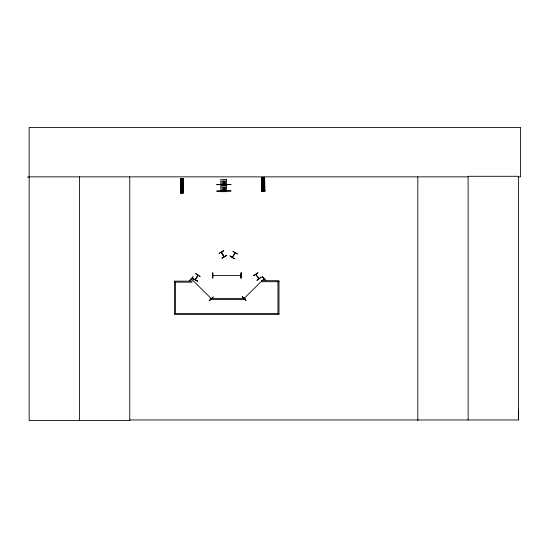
<?xml version="1.0" encoding="UTF-8"?>
<svg xmlns="http://www.w3.org/2000/svg" width="548" height="548" viewBox="0 0 548 548"><rect width="100%" height="100%" fill="white"/><g stroke="black" fill="none" stroke-linecap="round" stroke-linejoin="round"><path stroke-width="0.82" d="M278.973 281.706L261.512 281.706L261.512 280.686L278.973 280.686L278.973 314.497L174.47 314.497L174.47 281.138L191.923 281.138L191.923 282.151L174.47 282.151M175.483 313.477L175.483 282.151M277.952 313.477L277.952 281.706M518.038 176.86L520.6 176.86L520.6 127.451L29.167 127.451L29.167 420.549L129.849 420.549L129.78 419.974L518.415 419.974L518.49 409.377M197.76 275.85L197.828 275.219M191.704 279.37L191.492 278.816M191.375 278.994L211.302 298.626M259.005 278.507L255.793 274.569M181.881 192.78L181.909 192.218M263.458 191.355L263.061 191.382M263.65 279.199L264.04 278.809M195.615 279.357L195.328 279.809M223.92 256.841L221.419 252.299L223.865 256.745M232.249 257.163L235.195 252.964M255.772 274.452L258.896 278.658M213.46 275.356L212.946 275.569L213.48 275.576M192.821 278.672L197.472 281.103L192.834 278.651M197.787 275.747C198.492 273.938 194.704 280.631 195.389 279.268M198.061 275.322L195.328 279.727L198.075 275.329M263.526 278.946L263.896 278.651M232.955 251.443L237.503 254.046L232.955 251.429M232.4 257.265L235.277 252.943M230.057 255.895L234.489 258.683M240.901 275.555L213.042 275.562M193.054 276.843L189.56 280.754L193.033 276.822M209.439 300.633L213.124 296.906M209.583 300.77L213.275 297.057M244.072 298.475L263.992 278.816M245.792 300.592L242.271 296.701L245.812 300.571M244.367 298.105L244.23 298.612L244.381 298.119M257.909 272.781L253.566 275.726L257.95 272.836M261.095 277.076L256.909 280.22M257.019 280.377L261.232 277.261M219.049 253.238L223.625 250.689M219.159 253.429L223.721 250.854M240.867 275.596L240.449 275.541M263.109 191.341L263.458 191.321L263.136 190.779M264.636 177.326L261.608 177.367L261.828 191.553M183.347 178.758L183.566 192.944L180.539 192.992L180.402 178.806L183.409 178.758M261.828 178.806L264.444 178.778M180.607 180.244L183.224 180.217M261.841 179.765L264.458 179.737M180.614 181.203L183.231 181.176M223.577 181.196L224.002 181.189M223.214 181.415L224.372 181.402M261.855 181.21L264.472 181.176M180.628 182.642L183.251 182.614M261.869 182.484L264.485 182.457M180.641 183.923L183.258 183.895M222.851 184.334L224.886 184.306M261.882 183.923L264.499 183.895M216.761 184.539L230.982 184.388M216.761 184.69L230.982 184.532M222.858 184.697L224.892 184.669M180.655 185.361L183.272 185.334M223.214 187.889L224.372 187.875M261.951 190.101L264.568 190.074M222.851 190.807L224.886 190.779M216.761 191.019L230.982 190.862M261.519 190.519L265.013 190.485M180.724 191.533L183.347 191.505M216.761 191.163L230.982 191.005M261.519 190.629L265.013 190.588M222.858 191.17L224.892 191.149M263.054 190.745L263.355 190.663M180.292 191.958L183.786 191.916M180.299 192.067L183.786 192.026M181.833 192.184L182.183 192.225M261.766 191.553L264.787 191.505L264.622 177.326L264.725 191.512M181.84 192.793L182.251 192.814M212.877 278.069L212.912 272.829M240.442 275.356L240.901 275.336M27.4 177.066L29.167 177.059M29.167 176.86L468.115 176.86M174.47 313.477L278.973 313.477M221.632 252.238L224.098 256.676M192.937 278.487L197.451 281.138M229.954 256.06L234.345 258.909M242.223 296.756L245.949 300.434M264.458 177.326L264.588 191.512M264.314 179.833L264.239 177.326L264.157 179.833M264.28 181.498L264.444 191.512L264.273 181.498M264.115 177.333L264.088 179.833M264.157 181.504L264.218 191.512M263.896 177.333L264.102 191.519M263.78 177.333L263.807 179.84M263.828 181.504L263.931 191.519L263.759 181.504M263.718 177.333L263.752 179.84M263.677 191.519L262.876 191.526M262.533 177.36L262.588 182.368L262.465 177.36M262.677 190.711L262.602 184.032L262.608 190.711M262.321 177.36L262.506 191.547M262.184 177.36L262.239 182.368M262.259 184.039L262.328 190.711M262.122 177.367L262.28 190.711M262.006 177.367L262.177 191.547M261.992 191.553L261.841 177.367L261.944 191.553M224.372 181.114L224.385 182.203L223.221 182.217L223.207 181.128M224.372 187.587L224.385 188.676L223.221 188.69L223.207 187.601M183.203 178.764L183.361 192.944L183.183 178.764M182.998 178.764L183.148 191.279M183.142 191.505L183.155 192.951M182.902 178.764L183.025 191.279M182.84 178.764L182.977 191.279M182.724 178.764L182.827 192.951M182.511 179.607L182.69 191.286M182.498 179.607L182.628 191.286M182.45 192.958L181.648 192.965M181.313 179.628L181.436 192.143M181.251 179.628L181.388 192.143M181.1 178.799L181.278 192.978M181.114 192.985L180.73 178.799M180.566 178.806L180.744 192.985M180.45 178.806L180.6 192.985M241.031 272.829L241.024 278.062M212.645 272.829L212.679 278.069M518.415 419.974L518.415 176.292L468.115 176.292L468.115 419.974M417.809 176.86L417.809 420.549M129.773 176.86L129.773 420.549M79.474 176.86L79.474 420.549M181.395 184.484C182.128 186.697 183.107 182.895 181.395 184.484M262.615 183.046C263.355 185.258 264.328 181.457 262.615 183.046M195.807 273.678L200.171 276.576L195.794 273.699M262.307 276.665L265.828 280.555L262.286 276.685M226.345 255.512L221.906 258.307L226.324 255.484M226.482 179.504L220.81 179.566L220.871 185.238L226.543 185.176L226.482 179.504M225.571 181.1L222.009 181.141L222.036 183.758L225.598 183.717L225.571 181.1M224.385 182.717L223.228 182.724L223.235 183.525L224.399 183.512L224.385 182.717M226.482 185.978L220.81 186.039L220.871 191.711L226.543 191.649L226.482 185.978M225.571 187.574L222.009 187.615L222.036 190.231L225.598 190.19L225.571 187.574M224.385 189.19L223.228 189.197L223.235 189.998L224.399 189.985L224.385 189.19M241.243 272.829L240.99 278.069L241.243 272.829M245.045 298.578L210.131 298.578L210.131 299.592L245.045 299.592L245.045 298.578"/></g></svg>
